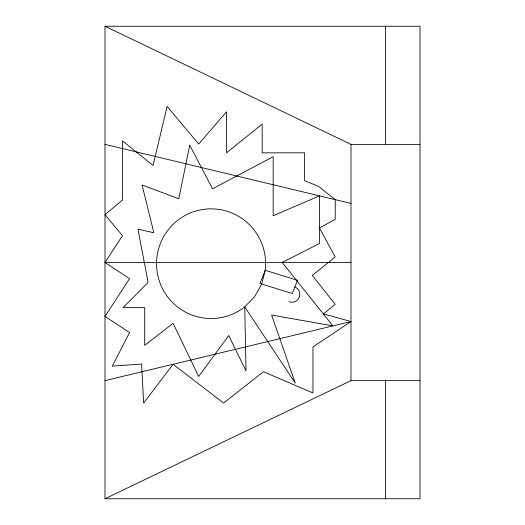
<?xml version="1.0" encoding="UTF-8"?>
<svg xmlns="http://www.w3.org/2000/svg" width="525" height="525" viewBox="0 0 525 525"><rect width="100%" height="100%" fill="white"/><g stroke="black" fill="none" stroke-linecap="round" stroke-linejoin="round"><path stroke-width="0.79" d="M105 262.5L122.482 235.659L105 214.764L122.482 199.973L122.482 140.91L153.09 165.46L167.107 106.411L198.693 144.014L226.518 111.818L226.518 152.834L262.159 124.11L262.159 152.834L304.579 152.834L304.579 180.725L318.34 186.218L335.239 199.651L335.239 219.338L319.476 228.007L335.239 256.988L312.296 275.422L335.239 304.31L323.328 313.878L350.995 321.562L312.952 346.986L312.952 392.923L263.419 371.72L223.584 403.062L173.079 364.278L143.633 403.062L141.606 364.055L112.311 366.089L129.563 332.581L105 316.398L129.563 278.683L105 262.5L350.995 262.5M105 498.75L420 498.75L420 26.25L105 26.25L105 498.75L350.995 380.625L420 380.625M105 380.625L350.995 321.562M105 26.25L350.995 144.375L420 144.375M105 144.375L350.995 203.438M385.501 26.25L385.501 144.375M385.501 380.625L385.501 498.75M350.995 144.375L350.995 380.625M294.853 286.939A7.96 7.914 -90 0 1 299.243 297.294A7.96 7.914 -90 0 1 288.947 301.711M189.742 145.241L178.749 198.765L142.072 184.997L153.884 232.759L137.963 229.176L148.109 282.352L123.08 307.65L144.697 307.65L144.697 345.384L173.099 323.321L198.693 376.484L228.69 335.534L246.008 370.847L244.735 306.863L254.697 296.632L261.686 284.156L265.23 270.29A54.856 54.534 -90 0 0 203.405 209.396A54.856 54.534 -90 0 0 160.919 285.219A54.856 54.534 -90 0 0 244.735 306.863L295.312 383.191L271.622 315.046L332.935 325.9L282.24 262.5L319.476 243.449L319.476 195.871L273.171 215.749L273.171 156.686L212.546 188.79L189.742 145.241M265.23 270.29L259.96 283.461L292.222 293.521L297.485 280.35L265.23 270.29"/></g></svg>
